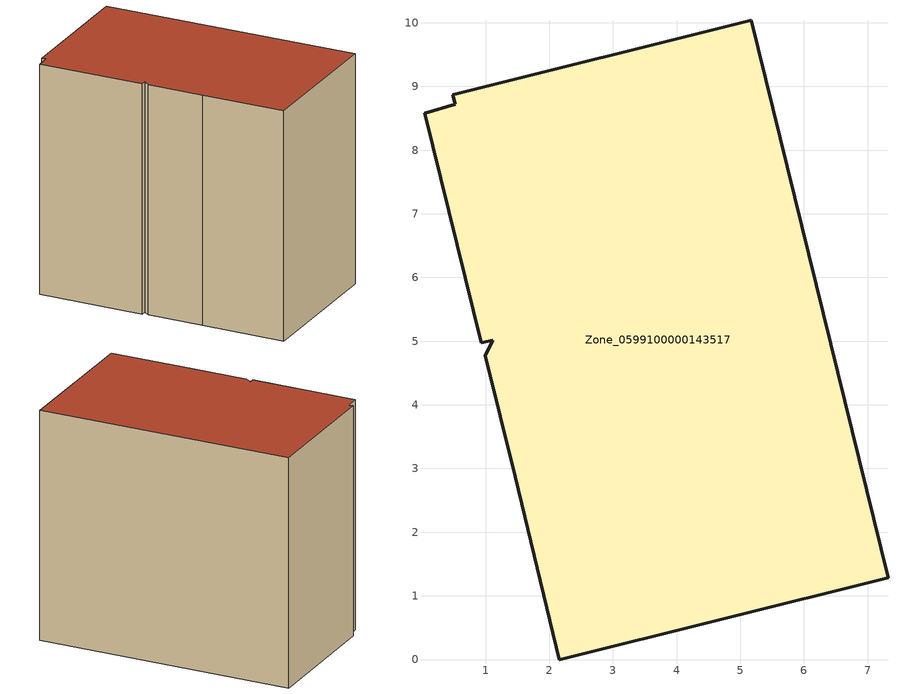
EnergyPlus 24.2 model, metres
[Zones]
Zone_0599100000143517
 floor ground (C_G): 0.04,8.58 0.52,8.72 0.48,8.87 5.17,10.04 7.32,1.28 2.16,0 1.47,2.87 0.99,4.77 1.11,5.01 0.93,4.98 z0
 wall outside (C_F): 2.16,0 7.32,1.28 5.17,10.04 0.48,8.87 0.52,8.72 0.04,8.58 0.93,4.98 1.11,5.01 0.99,4.77 1.47,2.87 2.16,0 z0:8.13
 roof outside (C_R): 0.04,8.58 0.93,4.98 1.11,5.01 0.99,4.77 1.47,2.87 2.16,0 7.32,1.28 5.17,10.04 0.48,8.87 0.52,8.72 z8.13
[BUILDING]
Pand.0599100000143517: North Axis=0; Terrain=City; Loads Convergence Tolerance Value=0.04; Temperature Convergence Tolerance Value=0.4; Solar Distribution=FullExterior; Maximum Number of Warmup Days=25; Minimum Number of Warmup Days=1
[Site:Location]
Rotterdam.The.Hague.AP_ZH_NLD Design_Conditions: Latitude=51.96; Longitude=4.45; Time Zone=1; Elevation=-4.5
[SITE:GROUNDTEMPERATURE:BUILDINGSURFACE]
18, 18, 18, 18, 18, 18, 18, 18, 18, 18, 18, 18
[MATERIAL] Thermal Absorptance=0.9; Solar Absorptance=0.7; Visible Absorptance=0.7
Name | Roughness | Thickness | Conductivity | Density | Specific Heat
G.TC.1975-1991 | MediumSmooth | 0.15 | 0.288461 | 540 | 1210
F.TC.1975-1991 | Rough | 0.3 | 0.230769 | 1920 | 840
R.TC.1975-1991 | MediumRough | 0.2 | 0.153846 | 1500 | 1000
[CONSTRUCTION]
C_G: G.TC.1975-1991
C_F: F.TC.1975-1991
C_R: R.TC.1975-1991
[ZONE]
Zone_0599100000143517: Type=1; Multiplier=1; Ceiling Height=Autocalculate; Volume=Autocalculate; Floor Area=autocalculate; Part of Total Floor Area=Yes
[ZONEINFILTRATION:DESIGNFLOWRATE]
Infil_Zone_0599100000143517: Zone or ZoneList or Space or SpaceList=Zone_0599100000143517; Schedule=AlwaysOn; Design Flow Rate Calculation Method=Flow/Area; Flow Rate per Floor Area=0.003; Constant Term Coefficient=1; Temperature Term Coefficient=0; Velocity Term Coefficient=0; Velocity Squared Term Coefficient=0
[HVACTEMPLATE:ZONE:IDEALLOADSAIRSYSTEM]
Zone_0599100000143517: Maximum Heating Supply Air Temperature=50; Minimum Cooling Supply Air Temperature=13; Maximum Heating Supply Air Humidity Ratio=0.0156; Minimum Cooling Supply Air Humidity Ratio=0.0077; Heating Limit=NoLimit; Cooling Limit=NoLimit; Dehumidification Control Type=ConstantSensibleHeatRatio; Cooling Sensible Heat Ratio=0.7; Dehumidification Setpoint=60; Humidification Control Type=None; Humidification Setpoint=30; Outdoor Air Method=None; Outdoor Air Flow Rate per Person=0.00944; Outdoor Air Flow Rate per Zone Floor Area=0; Outdoor Air Flow Rate per Zone=0; Demand Controlled Ventilation Type=None; Outdoor Air Economizer Type=NoEconomizer; Heat Recovery Type=None; Sensible Heat Recovery Effectiveness=0.7; Latent Heat Recovery Effectiveness=0.65
[ZONECONTROL:THERMOSTAT]
ThermostatControl_Zone_0599100000143517: Zone or ZoneList=Zone_0599100000143517; Control Type Schedule=DualSetpointControlType; Control 1=Thermostat_Zone_0599100000143517; Temperature Difference Between Cutout And Setpoint=0
[THERMOSTATSETPOINT:DUALSETPOINT]
Thermostat_Zone_0599100000143517: Heating Setpoint Temperature Schedule=HeatingSetpoint_Zone_0599100000143517; Cooling Setpoint Temperature Schedule=CoolingSetpoint_Zone_0599100000143517
[SCHEDULE:COMPACT]
HeatingSetpoint_Zone_0599100000143517: Through: 12/31, For: AllDays, Until: 24:00, 21
CoolingSetpoint_Zone_0599100000143517: Through: 12/31, For: AllDays, Until: 24:00, 24
DualSetpointControlType: Through: 12/31, For: AllDays, Until: 24:00, 4
AlwaysOn: Through: 12/31, For: AllDays, Until: 24:00, 1
